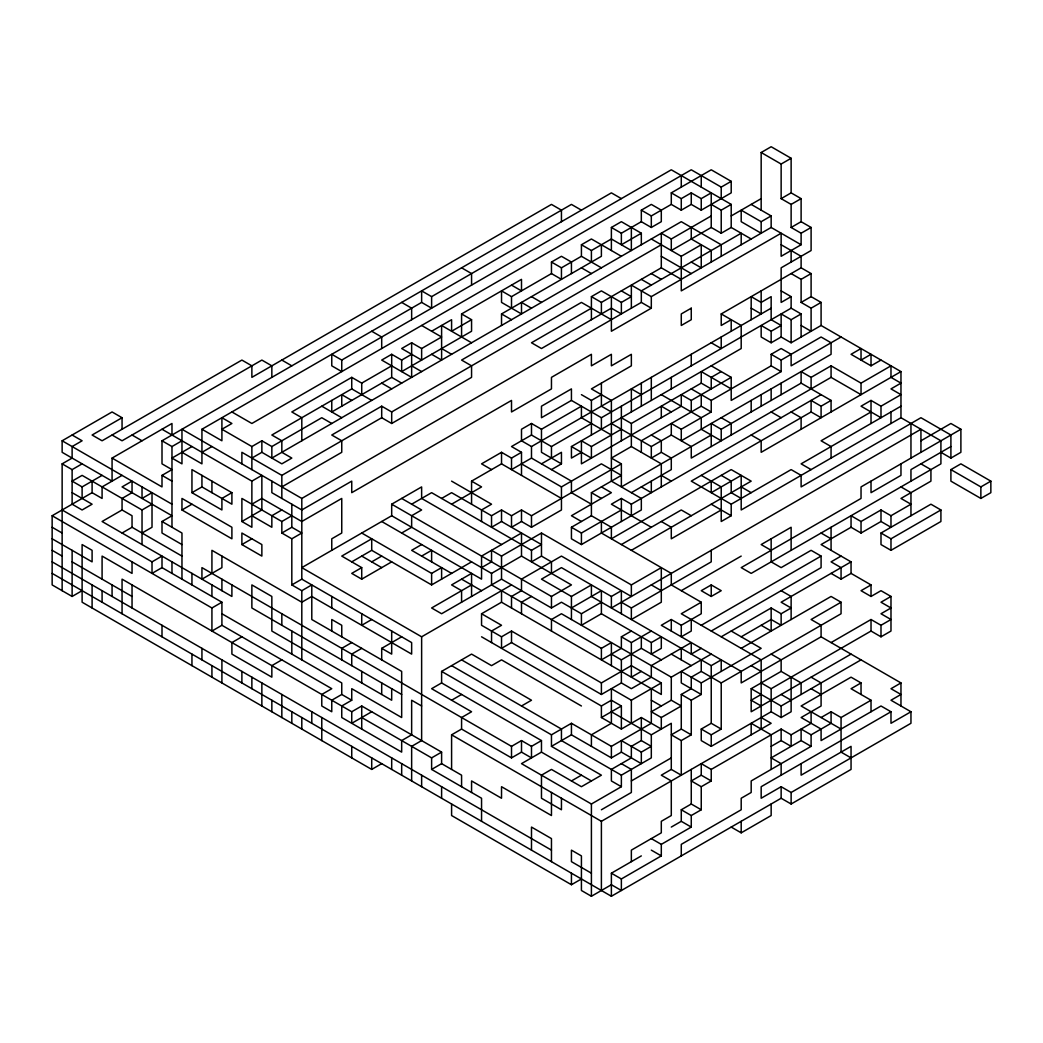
<?xml version="1.0" encoding="UTF-8"?>
<svg xmlns="http://www.w3.org/2000/svg" width="1043" height="1043" viewBox="0 0 1043 1043"><rect width="100%" height="100%" fill="white"/><g stroke="black" fill="none" stroke-linecap="round" stroke-linejoin="round"><path stroke-width="1.5" d="M171.978 435.022L171.978 423.484L112.07 458.086L112.07 481.136L62.137 452.31L62.137 440.785L112.07 411.959L122.057 417.721L122.057 429.247M122.057 417.721L92.097 435.022L102.084 440.785L241.885 360.07L251.871 365.832L251.871 377.357L551.46 204.402L561.447 210.164L561.447 221.703M62.137 590.69L62.137 463.848L72.123 458.086L72.123 446.547L82.11 440.785L72.123 435.022M62.137 463.848L72.123 469.611L82.11 463.848M152.017 504.199L142.031 509.975L82.11 475.373L72.123 481.136L82.11 486.912L102.084 475.373M112.07 458.086L162.004 486.912L162.004 475.373L171.978 469.611L162.004 463.848L162.004 440.785L571.434 204.402L581.42 210.164M82.11 590.69L72.123 596.453L52.15 584.927L52.15 515.737L92.097 492.674L92.097 481.136M122.057 475.373L102.084 486.912L102.084 498.437L92.097 492.674M162.004 440.785L171.978 446.547L181.964 440.785M181.964 452.31L201.938 463.848L201.938 429.247L421.633 302.405L431.619 308.18L431.619 296.642L421.633 290.88L421.633 302.405M431.619 296.642L611.381 192.864L621.367 198.626M191.951 446.547L171.978 458.073L181.964 463.848L181.964 429.247L301.805 498.437L641.328 302.405L651.314 308.18L651.314 296.642L771.155 227.465L771.155 215.927L751.182 204.402M341.752 360.07L341.752 371.595L331.765 365.832L331.765 354.294L341.752 360.07L671.288 169.8L731.208 204.402L731.208 227.465L751.182 238.99M201.938 452.31L211.925 446.547M122.057 533.025L132.044 527.263L132.044 515.737L122.057 509.975L102.084 521.5L231.898 596.453L231.898 584.914M391.686 365.832L361.725 383.133L351.739 377.357L291.818 411.959L301.805 417.721L301.805 440.785M411.646 354.294L401.672 360.07L391.686 354.294L381.699 360.07L411.646 377.357L411.646 342.769L401.672 348.531L421.633 360.07L421.633 348.531L441.606 337.006L421.633 325.468M431.619 331.244L451.593 319.706L451.593 331.244L471.566 319.706L471.566 331.244L401.672 371.595L401.672 360.07M461.58 337.006L461.58 313.943L521.5 279.355L521.5 290.88L511.513 285.117M531.487 308.18L521.5 302.405L521.5 313.943L501.527 302.405L501.527 290.88L511.513 296.642L551.46 273.579L551.46 262.054L561.447 256.291L571.434 262.054L571.434 273.579M601.394 267.816L581.42 256.291L581.42 244.753L591.407 238.99L621.367 256.291M611.381 250.529L611.381 227.465L621.367 221.69L641.328 233.228L641.328 244.753M641.328 221.69L641.328 210.164L651.314 204.402L661.301 210.164L661.301 221.69L651.314 227.465L641.328 221.69L621.367 233.228L611.381 227.465M671.288 204.402L671.288 192.864L711.235 169.8L731.208 181.339L731.208 192.864L701.248 210.164L691.261 204.402L681.275 210.164L671.288 204.402L651.314 215.927L641.328 210.164M201.938 429.247L221.911 440.785L221.911 417.721L231.898 423.484L221.911 429.247L251.871 446.547L261.858 440.785L271.845 446.547L321.779 417.721L331.765 423.484M371.712 400.421L351.739 388.896L271.845 435.022L281.832 440.785L281.832 452.31L291.818 458.073L281.832 463.848L261.858 452.31L251.871 458.073M551.46 262.054L561.447 267.816L581.42 256.291M581.42 244.753L591.407 250.516L611.381 238.99L631.354 250.529L631.354 227.465M671.288 192.864L681.275 198.626L691.261 192.864L701.248 198.626L711.235 192.864L711.235 227.465L721.221 233.228L731.208 227.465M761.168 152.513L771.155 146.737L791.129 158.275L791.129 192.864L781.142 198.639L781.142 164.038L761.168 152.513L761.168 210.164M191.951 492.674L201.938 486.912L231.898 504.199L231.898 492.674L191.951 469.611L191.951 492.674L221.911 509.962L221.911 498.437L231.898 492.674M391.686 354.294L391.686 377.357L331.765 411.959L331.765 400.421M501.527 325.468L501.527 313.943L601.394 256.291L601.394 244.753M641.328 233.228L621.367 244.753L621.367 233.228M231.898 411.959L251.871 423.484L691.261 169.8L721.221 187.101L731.208 181.339M142.031 533.025L152.017 527.263L152.017 492.674L142.031 498.437L142.031 486.912M181.964 544.563L162.004 533.025L162.004 521.5L171.978 515.737L122.057 486.912L132.044 481.136L132.044 492.674L122.057 498.437L122.057 509.975M181.964 509.975L231.898 538.801L231.898 527.263L181.964 498.437L181.964 509.975L191.951 504.199M781.142 164.038L791.129 158.275M162.004 429.247L251.871 481.136L261.858 475.373L261.858 509.962L241.885 521.5L241.885 498.437L281.832 521.5L291.818 515.737M611.381 319.706L581.42 302.405L391.686 411.959L381.699 406.183L331.765 435.022L341.752 440.785L341.752 452.31L281.832 486.912M661.301 244.753L461.58 360.07L471.566 365.832L471.566 377.357L391.686 423.484L381.699 417.721L281.832 475.373L241.885 452.31L241.885 463.848M591.407 319.706L591.407 296.642L601.394 302.405L661.301 267.816L661.301 233.228L671.288 238.99L711.235 215.927M711.235 204.402L721.221 210.164L731.208 204.402M591.407 296.642L601.394 290.88L621.367 302.418L621.367 313.943L611.381 308.18L541.473 348.531L531.487 342.769L591.407 308.18M711.235 227.465L671.288 250.516L671.288 238.99M731.208 215.927L761.168 198.639M62.137 509.975L152.017 561.864L162.004 556.088L162.004 567.627L221.911 602.215L221.911 625.279L331.765 688.693L321.779 694.469L321.779 705.994L331.765 711.756L331.765 700.231L341.752 694.469L351.739 700.231L351.739 688.693L401.672 717.532L401.672 671.405L311.792 619.516L311.792 584.914L301.805 590.69L291.818 584.914L291.818 538.801L301.805 533.025L291.818 527.263L281.832 533.025L281.832 521.5M251.871 504.199L261.858 498.437L301.805 521.5L341.752 498.437L341.752 533.025L331.765 538.801L331.765 550.326M801.115 337.006L801.115 313.943L791.129 308.18L791.129 296.642L781.142 302.418L781.142 267.816L811.102 250.529L811.102 227.465L801.115 233.228L801.115 244.753L781.142 256.291L781.142 233.228L681.275 290.88L681.275 256.291L701.248 244.753L701.248 267.816L691.261 262.054M162.004 567.627L152.017 573.389L152.017 561.864M621.367 302.418L631.354 296.642L621.367 290.88M761.168 221.69L761.168 233.228L741.195 221.69L741.195 210.164L761.168 221.69L771.155 215.927M791.129 204.402L801.115 198.639L801.115 221.69L791.129 227.465L791.129 204.402L781.142 198.639M281.832 509.962L271.845 515.737L271.845 527.263L251.871 515.737M241.885 544.563L261.858 556.088L261.858 544.563L241.885 533.025L241.885 544.563L251.871 538.801M651.314 308.18L611.381 331.244L611.381 296.642M52.15 515.737L211.925 607.978L221.911 602.215M511.513 584.914L421.633 636.804L301.805 567.627L391.686 515.737L391.686 504.199L421.633 486.912L421.633 498.437L501.527 544.563M611.381 435.022L581.42 417.721L581.42 406.196L541.473 429.247L531.487 423.484L521.5 429.247L521.5 440.785L531.487 446.547L771.155 308.18M571.434 400.421L541.473 417.721L541.473 406.196L571.434 388.896L571.434 400.421L601.394 417.721L791.129 308.18M731.208 331.244L731.208 319.706L721.221 325.468L721.221 313.943L801.115 267.816L801.115 256.291L781.142 244.753M411.646 504.199L431.619 492.674L531.487 550.326L541.473 544.563L501.527 521.5L491.54 527.263L491.54 515.737L501.527 509.962L511.513 515.737L521.5 509.962L531.487 515.737L621.367 463.848L621.367 486.912L711.235 435.022M521.5 475.373L521.5 452.31L511.513 458.086L501.527 452.31L481.553 463.848L491.54 469.611M591.407 423.484L551.46 446.547L531.487 435.022L511.513 446.547L521.5 452.31M581.42 394.658L591.407 400.421L601.394 394.658M801.115 279.355L811.102 273.579L811.102 296.642L801.115 302.418L801.115 279.355L791.129 273.579M221.911 625.279L211.925 631.041L211.925 607.978M291.818 584.914L301.805 579.152L411.646 642.579L411.646 654.104L311.792 596.453L301.805 602.215L211.925 550.326L211.925 573.389M441.606 498.437L451.593 492.674L491.54 515.737M471.566 504.199L471.566 481.136L501.527 463.848L561.447 498.437M351.739 561.864L371.712 550.326L431.619 584.914L471.566 561.864M401.672 533.025L411.646 527.263L411.646 515.737L421.633 509.962L401.672 498.437M451.593 504.199L481.553 486.912L471.566 481.136M531.487 446.547L531.487 458.086L511.513 469.611L511.513 458.086M241.885 636.804L231.898 642.579L231.898 654.104L271.845 677.168L271.845 665.643L281.832 659.867M361.725 579.152L361.725 567.627L351.739 573.389L361.725 579.152L391.686 561.864M371.712 561.864L381.699 556.088M541.473 463.848L561.447 452.31L561.447 463.848L551.46 469.611M581.42 452.31L571.434 458.086L571.434 446.547L741.195 348.531L741.195 325.468L721.221 313.943M940.916 452.31L950.903 458.086L960.89 452.31L960.89 429.26L861.036 486.912L861.036 498.437L741.195 567.627L751.182 573.389L940.916 463.848L940.916 440.785L900.969 417.721L900.969 371.595L821.089 325.481L791.129 342.769L781.142 337.006L771.155 342.769L761.168 337.006L761.168 325.481L771.155 331.244L781.142 325.481L771.155 319.706L771.155 296.642L761.168 302.418L751.182 296.642L751.182 319.706M781.142 337.006L781.142 313.943L791.129 319.706L801.115 313.943M801.115 302.418L811.102 308.18L821.089 302.418L821.089 325.481M421.633 544.563L411.646 550.326L451.593 573.389M781.142 371.595L771.155 365.832L771.155 354.307L781.142 360.07L781.142 371.595L731.208 400.421L731.208 377.357L691.261 400.421L681.275 394.658L681.275 406.196L581.42 463.848L581.42 440.785L591.407 446.547L621.367 429.247M621.367 417.721L631.354 423.484L701.248 383.133L711.235 388.896L711.235 377.357L721.221 371.595M421.633 556.088L431.619 550.326L431.619 561.864M771.155 354.307L781.142 348.531L791.129 354.307L791.129 365.832L841.062 337.006M521.5 463.848L561.447 486.912L601.394 463.848L621.367 475.373L591.407 492.674L591.407 515.737L611.381 527.263L611.381 538.801L731.208 469.611L751.182 481.149L631.354 550.326M661.301 486.912L661.301 463.848L631.354 446.547L611.381 458.086L621.367 463.848M691.261 388.896L711.235 400.421L711.235 411.959L701.248 406.196L641.328 440.785L641.328 452.31M711.235 400.421L771.155 365.832M781.142 360.07L821.089 337.006L831.075 342.769L831.075 354.307L681.275 440.785L681.275 429.247L711.235 411.959M361.725 533.025L431.619 573.389L441.606 567.627L441.606 579.152M561.447 486.912L561.447 509.975L531.487 527.263L521.5 521.5L511.513 527.263L511.513 515.737M611.381 423.484L651.314 446.547L671.288 435.022L691.261 446.547L691.261 458.086L831.075 377.37L861.036 394.658L861.036 383.133L890.983 365.832L890.983 377.37L900.969 383.133L890.983 388.896L900.969 394.658L880.996 406.196L871.022 400.421L861.036 406.196L880.996 417.721L880.996 406.196M371.712 619.516L361.725 625.279L361.725 613.753M631.354 492.674L671.288 469.611L671.288 458.086L661.301 452.31L651.314 458.086L651.314 446.547M351.739 642.579L341.752 648.342L341.752 659.867M481.553 567.627L491.54 561.851L491.54 550.326L501.527 556.088L541.473 533.025L631.354 584.914L661.301 567.627L661.301 602.215L631.354 619.516L631.354 607.978L621.367 602.215M711.235 446.547L711.235 423.484L721.221 429.26L801.115 383.133L831.075 400.421L831.075 411.959M801.115 383.133L801.115 371.595L811.102 377.37L831.075 365.832L861.036 383.133M361.725 648.342L351.739 654.104L351.739 665.643M471.566 584.914L431.619 607.978L441.606 613.74L501.527 579.152L551.46 607.978L561.447 602.215L581.42 613.74L601.394 602.215M391.686 515.737L491.54 573.389L521.5 556.088L571.434 584.914L551.46 596.453L391.686 504.199M271.845 481.136L271.845 492.674L301.805 509.962L351.739 481.136L351.739 492.674L511.513 400.421L511.513 411.959L551.46 388.896L551.46 377.357L591.407 354.294L591.407 365.832L611.381 354.294L611.381 365.832L631.354 354.307L631.354 365.832L591.407 388.896L611.381 400.421L611.381 481.136L641.328 498.437L641.328 509.975L581.42 544.563L571.434 538.801L571.434 527.263L591.407 515.737M821.089 394.658L631.354 504.199L621.367 498.437L611.381 504.199L651.314 527.263M381.699 659.867L381.699 648.342L401.672 636.804M541.473 533.025L541.473 556.088L531.487 561.851L531.487 550.326M571.434 527.263L581.42 533.025L621.367 509.975M871.022 365.832L871.022 354.307L861.036 360.07L861.036 348.531L851.049 354.307L871.022 365.832L880.996 360.07M831.075 400.421L821.089 406.196L821.089 417.721L811.102 411.959L691.261 481.136L731.208 504.199L791.129 469.611L801.115 475.373L801.115 486.912L920.943 417.721L950.903 435.022L950.903 458.086M481.553 613.753L501.527 602.215L661.301 694.469L661.301 682.93L631.354 665.643L601.394 682.93L511.513 631.041L501.527 636.804L481.553 625.279L481.553 613.753L501.527 625.279L491.54 631.041L491.54 642.579M900.969 371.595L761.168 452.31L761.168 440.785L751.182 435.022M351.739 700.231L341.752 705.994L341.752 717.532L401.672 752.12L401.672 740.582L411.646 734.82L411.646 700.231L421.633 705.994M531.487 596.453L521.5 602.215L521.5 613.753M621.367 544.563L681.275 509.975L691.261 515.737M122.057 613.753L122.057 579.152L351.739 711.756L361.725 705.994L441.606 752.12L441.606 763.645L461.58 775.184L461.58 786.709M871.022 411.959L821.089 440.785L831.075 446.547L831.075 458.086M371.712 711.756L351.739 723.294L351.739 711.756M591.407 780.946L541.473 752.12L541.473 740.582L441.606 682.93L441.606 671.405L471.566 654.104L491.54 665.643L501.527 659.867L581.42 705.994M621.367 613.753L621.367 590.69L611.381 596.453L561.447 567.627L541.473 579.152L571.434 596.453L591.407 584.914L591.407 596.453L711.235 665.63L721.221 659.867L721.221 671.405M721.221 509.975L671.288 538.801L671.288 527.263L661.301 521.5M900.969 406.196L801.115 463.848L811.102 469.611M441.606 682.93L431.619 688.693L471.566 711.756L461.58 717.532L461.58 729.057L511.513 757.883L521.5 752.12L531.487 757.883L531.487 746.358L541.473 740.582M661.301 659.867L641.328 648.342L621.367 659.867L621.367 682.93L601.394 694.469L511.513 642.579L501.527 648.342L501.527 636.804M571.434 607.978L601.394 590.69L601.394 613.74L581.42 625.279L581.42 613.74M731.208 504.199L731.208 515.737L721.221 521.5L721.221 486.912L701.248 475.373M900.969 417.721L741.195 509.975L741.195 475.373L711.235 492.674L711.235 481.136M451.593 700.231L461.58 694.469M631.354 607.978L711.235 561.864L711.235 550.326M920.943 440.785L950.903 423.484L960.89 429.26M52.15 538.801L92.097 561.864L92.097 550.326L82.11 544.563L82.11 602.215L371.712 769.421L381.699 763.645M681.275 590.69L741.195 556.088M451.593 769.421L451.593 734.82L461.58 729.057M491.54 573.389L491.54 584.914L601.394 648.342L611.381 642.579L611.381 665.643M601.394 648.342L601.394 659.867L621.367 648.342L621.367 636.804L631.354 631.041M711.235 584.927L701.248 590.69L711.235 596.453L721.221 590.69L711.235 584.927L711.235 596.453M950.903 446.547L910.956 469.611L910.956 481.149M361.725 717.532L431.619 757.883L441.606 752.12M521.5 705.994L531.487 700.231L461.58 659.867M621.367 636.804L631.354 642.579L651.314 631.041M601.394 521.5L601.394 533.025L671.288 573.389L671.288 584.914L701.248 602.215L701.248 613.753L681.275 625.279L671.288 619.516L661.301 625.279L741.195 671.405L741.195 682.93L821.089 636.817L900.969 682.93L900.969 705.994M701.248 602.215L681.275 613.753L761.168 659.867L761.168 729.057M431.619 757.883L431.619 769.421L441.606 763.645M651.314 642.579L661.301 636.804L661.301 648.342L651.314 654.104L651.314 642.579L601.394 613.74M920.943 463.848L930.93 469.611L930.93 481.149L900.969 498.437L910.956 504.199L890.983 515.737L890.983 527.263L880.996 521.5L861.036 533.038L851.049 527.263L821.089 544.563L851.049 561.864L851.049 573.389L841.062 579.152L831.075 573.389M851.049 527.263L851.049 515.737L861.036 521.5L880.996 509.975L890.983 515.737M950.903 469.611L960.89 463.848L990.85 481.149L990.85 492.674L980.863 498.437L950.903 481.149L950.903 469.611L980.863 486.912L990.85 481.149M701.248 625.279L821.089 556.088L821.089 567.627L711.235 631.041M221.911 556.088L221.911 567.627L201.938 579.152L201.938 567.627L511.513 746.358L521.5 740.582L531.487 746.358M641.328 671.405L631.354 677.168L631.354 642.579M841.062 556.088L831.075 561.864L841.062 567.627L841.062 579.152M880.996 533.038L930.93 504.199L940.916 509.975L940.916 521.5L890.983 550.326L880.996 544.563L880.996 533.038L890.983 538.801L940.916 509.975M441.606 671.405L551.46 734.82L571.434 723.294L611.381 746.358L651.314 723.294L651.314 688.693M601.394 705.994L611.381 700.231L621.367 705.994L621.367 729.057L601.394 717.532L601.394 705.994L481.553 636.804M701.248 648.342L691.261 654.104L691.261 642.579L651.314 665.63L651.314 677.168L631.354 688.693L621.367 682.93M721.221 636.804L771.155 607.978L781.142 613.753L791.129 607.978L781.142 602.215L851.049 561.864M541.473 752.12L521.5 763.645L591.407 804.01L621.367 786.709L621.367 775.184L651.314 757.883L651.314 734.82L671.288 723.294L671.288 769.421L661.301 775.184L671.288 780.946L671.288 815.535L661.301 821.31L661.301 832.835L631.354 850.136L631.354 861.661M551.46 734.82L551.46 746.358L571.434 734.82L611.381 757.883L621.367 752.12L641.328 763.645L641.328 752.12L651.314 746.358L641.328 740.582L631.354 746.358L631.354 757.883L611.381 769.421L611.381 780.946L621.367 786.709M601.394 717.532L621.367 705.994M591.407 746.358L591.407 734.82L611.381 723.294L611.381 688.693L631.354 700.231L661.301 682.93M551.46 631.041L551.46 619.516L561.447 613.74L671.288 677.168L711.235 654.104M741.195 636.817L771.155 619.516L781.142 625.279L781.142 613.753M701.248 659.867L701.248 671.405L691.261 677.168L691.261 688.693L681.275 694.469L681.275 729.057L671.288 734.82L681.275 740.582L691.261 734.82L691.261 700.231L701.248 694.469L701.248 682.93L681.275 671.405L681.275 682.93L701.248 694.469M741.195 648.342L831.075 596.453L841.062 602.215L841.062 613.753L721.221 682.93L701.248 671.405M621.367 729.057L641.328 717.532L661.301 729.057L661.301 717.519L681.275 705.994L671.288 700.231L651.314 711.756L661.301 717.519M701.248 682.93L761.168 648.342L731.208 631.041M841.062 602.215L811.102 619.516L821.089 625.279L821.089 636.817M871.022 596.453L871.022 584.927L861.036 590.69L871.022 596.453L880.996 590.69L890.983 596.453L890.983 631.041L880.996 636.817L871.022 631.041L771.155 688.693L761.168 682.93M571.434 780.946L581.42 775.184M890.983 596.453L880.996 602.215L890.983 607.978L880.996 613.753L890.983 619.516L880.996 625.279L871.022 619.516L831.075 642.579M851.049 654.104L751.182 711.756L751.182 688.693L781.142 671.405L801.115 682.93L801.115 694.469M791.129 677.168L791.129 711.756L781.142 717.532L771.155 711.756L711.235 746.358L701.248 740.582L701.248 729.057L711.235 723.294L721.221 729.057L721.221 682.93M761.168 694.469L751.182 700.231L761.168 705.994M631.354 780.946L671.288 757.883M701.248 729.057L711.235 734.82L721.221 729.057M601.394 809.772L631.354 792.471L631.354 769.421L621.367 763.645M751.182 688.693L781.142 705.994L861.036 659.867M451.593 734.82L601.394 821.31L771.155 723.294L761.168 717.532M701.248 775.184L691.261 780.946L701.248 786.709L711.235 780.946L711.235 769.421L701.248 763.645L701.248 775.184L711.235 780.946M711.235 769.421L781.142 729.057L791.129 734.82L811.102 723.294L811.102 711.756M861.036 694.469L861.036 682.93L851.049 688.706L871.022 700.231L871.022 711.756M771.155 746.358L781.142 740.582L781.142 729.057M821.089 717.532L831.075 711.756L841.062 717.532L871.022 700.231M671.288 827.073L681.275 821.31L681.275 809.772L691.261 804.01L701.248 809.772L701.248 786.709M801.115 740.582L801.115 729.057L811.102 734.82L811.102 746.358L801.115 740.582L771.155 757.883L781.142 763.645L781.142 775.184M811.102 734.82L831.075 723.294L831.075 711.756M900.969 682.93L890.983 688.706L900.969 694.469L890.983 700.231L910.956 711.756L910.956 723.294L791.129 792.484L781.142 786.709L761.168 798.247L761.168 786.709L890.983 711.756L890.983 723.294L910.956 711.756M451.593 804.01L451.593 815.535L571.434 884.725L581.42 878.962M681.275 809.772L691.261 815.535L701.248 809.772M811.102 746.358L751.182 780.946L751.182 792.471L741.195 798.247L741.195 809.772L681.275 844.361L681.275 855.899M52.15 573.389L611.381 896.263L611.381 873.2L641.328 855.899M651.314 838.598L661.301 844.361L691.261 827.073L691.261 815.535M591.407 873.2L571.434 861.661L571.434 850.136L581.42 855.899L581.42 890.487L591.407 896.263L611.381 884.725L621.367 890.487L621.367 878.962L661.301 855.899L661.301 844.361M611.381 896.263L781.142 798.247L781.142 786.709M731.208 827.073L741.195 832.835L771.155 815.535L771.155 804.01M781.142 798.247L791.129 804.01L851.049 769.421L851.049 746.358L801.115 775.184L801.115 763.645M791.129 192.864L801.115 198.639M801.115 221.69L811.102 227.465M791.129 227.465L801.115 233.228M771.155 227.465L801.115 244.753M801.115 267.816L811.102 273.579M811.102 296.642L821.089 302.418M781.142 290.88L791.129 296.642M651.314 238.99L681.275 256.291M801.115 325.481L811.102 331.244L811.102 308.18M661.301 256.291L691.261 273.579M751.182 308.18L761.168 313.943L761.168 290.88M661.301 267.816L681.275 279.355M651.314 273.579L661.301 279.355M641.328 279.355L651.314 285.117M651.314 296.642L631.354 285.117L631.354 308.18M581.42 267.816L591.407 273.579M711.235 342.769L721.221 348.531L721.221 337.006M821.089 406.196L811.102 400.421L811.102 411.959M551.46 273.579L561.447 279.355L561.447 267.816M711.235 365.832L731.208 377.357M791.129 411.959L801.115 417.721L801.115 429.26M731.208 388.896L701.248 371.595L701.248 383.133M771.155 411.959L781.142 417.721M900.969 486.912L910.956 492.674L910.956 515.737M531.487 296.642L541.473 302.405M461.58 267.816L471.566 273.579L471.566 285.117M721.221 417.721L731.208 423.484L731.208 435.022M661.301 394.658L701.248 417.721L701.248 429.26L721.221 440.785L721.221 429.26M501.527 313.943L511.513 319.706M641.328 394.658L631.354 388.896L631.354 411.959M671.288 411.959L661.301 406.196L661.301 417.721M681.275 429.247L671.288 423.484L671.288 435.022M461.58 313.943L471.566 319.706M611.381 411.959L601.394 406.196L601.394 383.133M651.314 435.022L661.301 440.785L661.301 452.31M721.221 475.373L731.208 481.149L731.208 492.674L741.195 498.437M741.195 486.912L751.182 492.674M821.089 533.038L831.075 538.801M401.672 302.405L411.646 308.18L411.646 319.706M471.566 342.769L441.606 325.468L441.606 360.07L431.619 354.294M821.089 556.088L811.102 550.326L781.142 567.627L771.155 561.864L771.155 538.801M851.049 573.389L871.022 584.927M441.606 348.531L451.593 354.294M661.301 475.373L671.288 481.149M711.235 504.199L731.208 515.737M411.646 342.769L421.633 348.531M771.155 550.326L761.168 544.563L791.129 527.263L791.129 550.326M371.712 331.244L381.699 337.006L381.699 348.531M571.434 446.547L591.407 458.086L591.407 446.547M641.328 486.912L651.314 492.674L651.314 481.149M411.646 365.832L421.633 371.595M561.447 463.848L541.473 452.31L541.473 429.247M601.394 486.912L611.381 492.674L571.434 515.737L581.42 521.5M781.142 590.69L791.129 596.453L791.129 619.516M391.686 377.357L401.672 383.133M531.487 458.086L571.434 481.136L571.434 492.674L591.407 504.199M591.407 492.674L601.394 498.437M381.699 383.133L391.686 388.896M761.168 625.279L771.155 631.041L771.155 607.978M861.036 682.93L851.049 677.168L801.115 705.994L841.062 729.057M281.832 360.07L291.818 365.832M351.739 400.421L341.752 394.658L341.752 406.196M890.983 711.756L880.996 705.994L821.089 740.582L821.089 729.057L801.115 717.532L821.089 705.994L821.089 682.93L811.102 677.168M651.314 584.914L661.301 590.69M771.155 654.104L781.142 659.867L781.142 671.405M321.779 406.183L341.752 417.721M451.593 481.136L491.54 504.199L481.553 509.962L481.553 521.5M811.102 688.693L821.089 694.469M751.182 665.63L761.168 671.405M541.473 556.088L551.46 561.864L551.46 573.389M781.142 694.469L791.129 700.231M671.288 654.104L691.261 665.63M851.049 757.883L841.062 752.12L841.062 717.532M781.142 740.582L791.129 746.358L791.129 734.82M381.699 521.5L481.553 579.152L481.553 556.088L521.5 533.025L521.5 556.088M611.381 654.104L621.367 659.867M681.275 694.469L691.261 700.231M461.58 579.152L481.553 590.69M651.314 700.231L661.301 705.994M681.275 729.057L691.261 734.82M361.725 556.088L381.699 567.627M132.044 435.022L142.031 440.785M361.725 567.627L341.752 556.088L371.712 538.801L371.712 550.326M611.381 711.756L651.314 734.82M112.07 435.022L122.057 440.785L261.858 360.07L271.845 365.832L271.845 377.357M281.832 533.025L291.818 538.801M162.004 475.373L171.978 481.136M241.885 521.5L251.871 527.263L251.871 481.136M641.328 752.12L621.367 740.582L621.367 752.12M671.288 769.421L681.275 775.184L681.275 740.582M62.137 440.785L171.978 504.199M451.593 665.643L561.447 729.057L561.447 740.582L621.367 775.184M162.004 521.5L181.964 533.025L181.964 579.152M381.699 648.342L391.686 654.104L391.686 631.041M551.46 746.358L601.394 775.184L581.42 786.709L551.46 769.421L541.473 775.184L541.473 798.247L561.447 809.772L561.447 798.247M681.275 821.31L691.261 827.073M72.123 492.674L92.097 504.199L82.11 509.975L72.123 504.199L72.123 469.611M132.044 527.263L181.964 556.088M401.672 694.469L251.871 607.978L251.871 584.914L271.845 596.453L271.845 631.041L391.686 700.231L391.686 688.693M651.314 850.136L661.301 855.899M221.911 613.753L341.752 682.93L341.752 694.469M52.15 527.263L62.137 533.038M52.15 550.326L62.137 556.088M72.123 561.864L132.044 596.453M431.619 769.421L481.553 798.247L481.553 821.31M611.381 873.2L621.367 878.962M52.15 561.864L551.46 850.136M980.863 486.912L980.863 498.437M920.943 452.31L920.943 429.26L611.381 607.978L611.381 596.453M910.956 423.484L910.956 458.086M900.969 463.848L900.969 475.373L871.022 492.674L871.022 481.149M890.983 411.959L890.983 423.484M890.983 538.801L890.983 550.326M880.996 509.975L880.996 521.5M880.996 625.279L880.996 636.817M871.022 400.421L871.022 423.484M871.022 619.516L871.022 631.041M861.036 521.5L861.036 533.038M831.075 365.832L831.075 377.37M831.075 527.263L831.075 550.326M811.102 377.37L811.102 388.896M791.129 250.529L791.129 262.054M791.129 319.706L791.129 342.769M791.129 792.484L791.129 804.01M781.142 383.133L781.142 394.658M781.142 705.994L781.142 717.532M771.155 331.244L771.155 342.769M771.155 388.896L771.155 400.421M771.155 688.693L771.155 711.756M771.155 769.421L771.155 734.82L751.182 723.294L751.182 734.82M761.168 394.658L761.168 406.196M751.182 400.421L751.182 411.959M741.195 244.753L741.195 233.228L641.328 290.88L641.328 302.405M741.195 821.31L741.195 832.835M721.221 187.101L721.221 198.626M721.221 210.164L721.221 233.228M721.221 256.291L721.221 244.753L681.275 221.69L271.845 458.073L271.845 446.547M711.235 262.054L711.235 250.529L691.261 238.99L691.261 227.465M711.235 665.63L711.235 723.294M711.235 734.82L711.235 746.358M701.248 175.576L701.248 187.101M701.248 198.626L701.248 210.164M701.248 394.658L701.248 406.196M691.261 192.864L691.261 204.402M691.261 354.307L691.261 365.832M691.261 400.421L691.261 411.959M691.261 619.516L691.261 631.041L681.275 636.804L681.275 625.279M691.261 769.421L691.261 804.01M681.275 175.576L681.275 187.101M681.275 198.626L681.275 210.164M681.275 648.342L681.275 659.867M671.288 377.357L671.288 388.896M671.288 619.516L671.288 631.041M671.288 677.168L671.288 700.231M651.314 215.927L651.314 227.465M651.314 377.357L651.314 400.421M641.328 383.133L641.328 406.196M641.328 636.804L641.328 648.342M641.328 717.532L641.328 740.582M631.354 423.484L631.354 446.547M631.354 504.199L631.354 515.737M631.354 584.914L631.354 596.453L561.447 556.088L521.5 579.152L521.5 590.69L511.513 596.453L511.513 607.978M631.354 700.231L631.354 723.294M621.367 406.196L621.367 440.785M621.367 498.437L621.367 521.5M611.381 746.358L611.381 757.883M601.394 302.405L601.394 313.943M601.394 417.721L601.394 429.247M601.394 682.93L601.394 694.469M601.394 821.31L601.394 890.487M591.407 250.516L591.407 262.054M591.407 400.421L591.407 435.022M591.407 804.01L591.407 896.263M581.42 533.025L581.42 544.563M571.434 596.453L571.434 619.516M571.434 723.294L571.434 734.82M571.434 873.2L571.434 884.725M551.46 446.547L551.46 458.086M551.46 596.453L551.46 607.978M551.46 792.471L551.46 815.535L501.527 786.709L501.527 798.247L471.566 780.946L471.566 792.471M551.46 861.661L551.46 838.598L531.487 827.073L531.487 850.136M531.487 423.484L531.487 435.022M531.487 515.737L531.487 527.263M521.5 509.962L521.5 521.5M521.5 740.582L521.5 752.12M511.513 296.642L511.513 308.18M511.513 631.041L511.513 642.579M511.513 746.358L511.513 757.883M501.527 452.31L501.527 463.848M501.527 509.962L501.527 521.5M501.527 556.088L501.527 579.152M501.527 590.69L501.527 602.215M471.566 596.453L471.566 573.389L451.593 584.914L461.58 590.69L461.58 602.215M441.606 786.709L441.606 798.247M431.619 573.389L431.619 584.914M421.633 636.804L421.633 740.582L411.646 746.358L411.646 780.946M421.633 775.184L421.633 786.709M401.672 763.645L401.672 775.184M391.686 411.959L391.686 423.484M391.686 757.883L391.686 769.421M381.699 406.183L381.699 417.721M381.699 682.93L381.699 694.469M371.712 757.883L371.712 769.421M361.725 383.133L361.725 394.658M361.725 671.405L361.725 682.93M361.725 705.994L361.725 729.057M351.739 377.357L351.739 388.896M351.739 746.358L351.739 757.883M341.752 636.804L341.752 625.279L331.765 619.516L331.765 631.041M331.765 596.453L331.765 607.978M321.779 717.532L321.779 740.595M311.792 711.756L311.792 723.294M301.805 498.437L301.805 579.152M301.805 590.69L301.805 659.867M301.805 717.532L301.805 729.057M291.818 504.199L291.818 527.263M291.818 631.041L291.818 654.104M291.818 711.756L291.818 723.294M281.832 475.373L281.832 498.437M281.832 613.753L281.832 625.279M281.832 694.469L281.832 717.532M271.845 700.231L271.845 711.756M261.858 440.785L261.858 452.31M261.858 682.93L261.858 705.994M251.871 446.547L251.871 469.611M251.871 677.168L251.871 688.706M241.885 671.405L241.885 682.93M221.911 579.152L221.911 590.69M221.911 659.867L221.911 682.93M211.925 481.136L211.925 492.674M211.925 584.914L211.925 596.453M211.925 665.643L211.925 677.168M201.938 475.373L201.938 486.912M201.938 648.342L201.938 659.867M191.951 573.389L191.951 584.914M191.951 654.104L191.951 665.643M171.978 446.547L171.978 527.263M171.978 561.864L171.978 573.389M162.004 625.279L162.004 636.817M142.031 509.975L142.031 544.563M132.044 561.864L132.044 573.389L102.084 556.088L102.084 579.152M132.044 584.927L132.044 607.978M112.07 584.927L112.07 596.453M102.084 590.69L102.084 602.215M92.097 584.927L92.097 607.978M82.11 486.912L82.11 498.437M72.123 550.326L72.123 596.453M691.261 308.18L681.275 313.943L681.275 325.468L691.261 319.706L691.261 308.18"/></g></svg>
